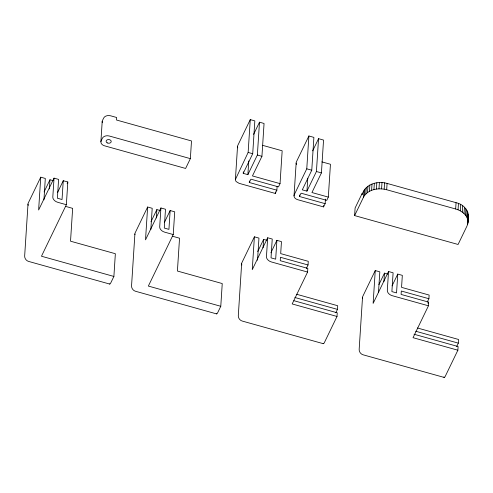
<?xml version="1.0" encoding="UTF-8"?>
<svg xmlns="http://www.w3.org/2000/svg" width="493" height="493" viewBox="0 0 493 493"><rect width="100%" height="100%" fill="white"/><g stroke="black" fill="none" stroke-linecap="round" stroke-linejoin="round"><path stroke-width="0.74" d="M28.002 204.145L24.656 256.064C24.588 258.468 26.289 260.772 28.606 261.419L109.649 284.042M43.932 199.838L45.313 178.46L40.746 177.184L38.62 210.018L54.033 178.127L58.599 179.403L57.385 198.223L62.038 199.523L63.258 180.703L67.824 181.979L66.358 204.712L41.467 256.231L113.889 276.444L110.925 282.581A5.478 1.066 -74.4 0 1 109.508 283.869M49.38 188.924L49.972 179.76L53.238 180.666M54.033 178.127L52.806 197.071A5.478 3.642 25.8 0 0 57.736 202.303L66.358 204.712M100.892 141.701L102.199 121.494M113.889 276.444L115.356 253.716L70.524 241.194L72.65 208.36L65.384 206.333M134.897 233.99L131.545 285.909C131.477 288.313 133.178 290.617 135.495 291.258L216.538 313.887M150.821 229.683L152.208 208.299L147.635 207.023L145.515 239.857L160.921 207.966L165.494 209.242L164.274 228.062L168.933 229.362L170.147 210.542L174.719 211.817L173.246 234.551L148.356 286.069L220.778 306.289L217.814 312.42A5.478 1.066 -74.4 0 1 216.304 313.388M156.318 217.998L156.86 209.599L160.126 210.511M160.921 207.966L159.695 226.916A5.478 3.642 25.8 0 0 164.625 232.148L173.246 234.551M190.36 158.635L109.31 136.013A5.478 3.944 3.7 0 0 102.365 138.25L101.176 140.702A5.478 3.944 3.7 0 0 104.571 145.823L185.614 168.452L190.36 158.635L191.5 140.955L116.49 120.015L116.656 117.488L110.623 115.806A5.478 3.944 3.7 0 0 103.672 118.043L102.482 120.495A5.478 3.944 3.7 0 0 102.285 122.529M220.778 306.289L222.244 283.555L177.412 271.039L179.538 238.199L172.279 236.178M277.121 186.372L276.869 190.193L275.304 193.441L239.093 183.334L236.258 181.634A5.854 4.221 3.7 0 1 235.716 180.814L235.401 179.501L237.521 146.581M276.869 190.193L249.279 182.49L250.882 179.175L278.471 186.878L280.042 183.63L252.453 175.927L261.937 156.299L264.057 123.466L259.491 122.19L257.364 155.024L247.88 174.651L243.228 173.351L243.326 171.823M235.401 179.501L248.139 152.448L250.265 119.614L254.832 120.89L252.712 153.724L243.228 173.351M241.644 263.792L238.298 315.711C238.23 318.108 239.925 320.419 242.248 321.06L323.291 343.689M247.88 174.651L248.774 160.909M249.279 182.49L249.384 180.962M257.525 260.249L258.954 238.101L254.388 236.825L252.262 269.659L267.668 237.768L272.241 239.043L271.021 257.864L275.679 259.164L276.893 240.344L281.466 241.619L280.69 253.618L308.279 261.321L308.045 264.981L306.369 268.451M263.065 247.8L263.613 239.401L266.873 240.313M267.668 237.768L266.448 256.717A5.478 3.642 25.8 0 0 271.372 261.949L307.583 272.056L292.176 303.947L337.009 316.463L324.56 342.222A5.478 1.066 -74.4 0 1 323.143 343.516M275.304 193.441L275.402 191.913M280.042 183.63L282.169 150.79L262.566 145.318M294.025 195.924L296.151 163.084M299.461 196.497L301.063 193.188L326.754 200.361L328.326 197.108L311.94 192.535L321.424 172.907L323.55 140.074L318.546 138.675L316.426 171.515L306.942 191.142L302.289 189.842L311.767 170.214L313.893 137.381L308.889 135.982L306.769 168.816L294.321 194.575A5.478 3.944 3.7 0 0 297.717 199.702L323.581 206.918L325.152 203.671L299.461 196.497L299.559 194.969M306.942 191.142L307.78 178.158M307.583 272.056L307.823 268.395L280.234 260.692L280.455 257.284L308.045 264.981M323.581 206.918L323.679 205.396M325.152 203.671L325.448 199.092M328.326 197.108L330.446 164.274L321.898 161.889M337.009 316.463L337.243 312.802L293.883 300.693M335.832 312.778L337.465 309.388L337.705 305.728L296.546 294.241M354.621 215.589L355.108 208.009L362.219 193.287L362.139 194.55C365.134 184.154 377.589 180.561 387.091 183.421L456.062 202.678C467.161 205.088 471.179 215.996 466.97 226.071L458.083 244.473L354.621 215.589L363.507 197.188C367.889 189.232 378.556 187.513 386.678 189.737L455.655 208.989C461.75 210.61 468.208 215.515 467.943 222.423M363.507 197.188L363.92 190.871M364.53 195.493L364.937 189.176M365.88 193.928L366.287 187.611M367.531 192.529L367.938 186.212M362.509 297.532L359.157 349.451C359.089 351.854 360.79 354.159 363.107 354.806L444.15 377.428M369.454 191.321L369.861 185.004M371.605 190.329L372.012 184.018M373.94 189.577L374.347 183.267M376.418 189.078L376.825 182.767M378.981 188.844L379.388 182.527M378.482 292.46L379.82 271.84L375.247 270.565L373.127 303.405L388.533 271.514L393.106 272.789L391.886 291.603L396.545 292.904L397.759 274.09L402.331 275.365L401.555 287.364L429.144 295.06L428.904 298.727L427.228 302.191M381.582 188.874L381.989 182.564M384.164 189.176L384.577 182.86M386.678 189.737L387.091 183.421M383.93 281.54L384.472 273.14L387.738 274.053M388.533 271.514L387.307 290.457A5.478 3.642 25.8 0 0 392.237 295.689L428.448 305.796L413.042 337.687L457.874 350.209L445.425 375.962A5.478 1.066 -74.4 0 1 443.916 376.929M428.448 305.796L428.682 302.135L401.092 294.432L401.314 291.024L428.904 298.727M455.655 208.989L456.062 202.678M458.046 209.802L458.453 203.486M460.271 210.844L460.678 204.527M462.28 212.101L462.687 205.784M464.036 213.543L464.443 207.226M465.497 215.139L465.903 208.822M457.874 350.209L458.108 346.542L414.009 334.229M456.697 346.517L458.33 343.134L458.564 339.474L417.411 327.981M466.637 216.865L467.05 210.548M467.438 218.676L467.845 212.36M467.641 224.278L468.282 214.227M468.147 217.345L468.35 216.107M40.746 177.184L28.298 202.937A5.478 3.944 3.7 0 0 28.243 205.378M44.087 191.937L49.972 179.76M57.564 192.486L63.258 180.703M67.159 183.365L67.824 181.979M147.635 207.023L135.193 232.782A5.478 3.944 3.7 0 0 134.946 234.606M150.975 221.782L156.86 209.599M164.452 222.331L170.147 210.542M250.265 119.614L237.817 145.373A5.478 3.944 3.7 0 0 237.762 147.814M253.605 134.373L259.491 122.19M254.388 236.825L241.94 262.584A5.478 3.944 3.7 0 0 241.884 265.024M308.889 135.982L296.447 161.741A5.478 3.944 3.7 0 0 296.515 164.44M257.728 251.584L263.613 239.401M312.661 150.858L318.546 138.675M270.867 252.823L276.893 240.344M375.247 270.565L362.805 296.324A5.478 3.944 3.7 0 0 362.558 298.154M378.914 284.646L384.472 273.14M392.064 285.872L397.759 274.09M428.016 303.522L428.682 302.135M248.139 152.448L252.712 153.724M257.364 155.024L261.937 156.299M306.769 168.816L311.767 170.214M316.426 171.515L321.424 172.907M294.839 297.489L337.465 309.388M415.704 331.234L458.33 343.134M107.24 142.884A2.557 1.843 3.7 0 0 111.215 141.608A2.557 1.843 3.7 0 0 107.548 139.71A2.557 1.843 3.7 0 0 107.24 142.884"/></g></svg>
